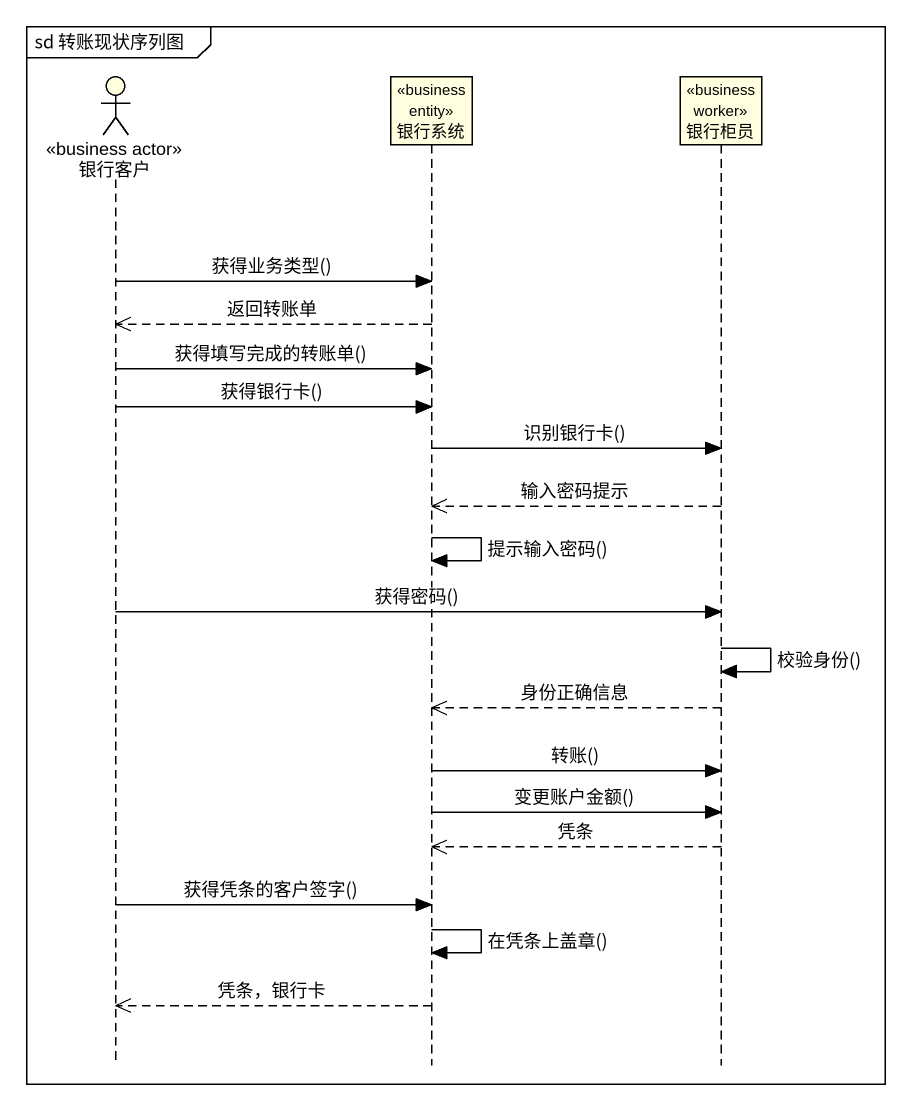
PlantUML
@startuml
mainframe sd 转账现状序列图
hide footbox
actor 银行客户 <<business actor>> #FFFFE0
participant 银行系统 <<business entity>> #FFFFE0
participant 银行柜员 <<business worker>> #FFFFE0

银行客户 -> 银行系统 : 获得业务类型()
银行系统 -->> 银行客户 : 返回转账单
银行客户 -> 银行系统 : 获得填写完成的转账单()
银行客户 -> 银行系统 : 获得银行卡()
银行系统 -> 银行柜员 : 识别银行卡()
银行柜员 -->> 银行系统 : 输入密码提示
银行系统 -> 银行系统 : 提示输入密码()
银行客户 -> 银行柜员 : 获得密码()
银行柜员 -> 银行柜员 : 校验身份()
银行柜员 -->> 银行系统 : 身份正确信息
银行系统 -> 银行柜员 : 转账()
银行系统 -> 银行柜员 : 变更账户金额()
银行柜员 -->> 银行系统 : 凭条
银行客户 -> 银行系统 : 获得凭条的客户签字()
银行系统 -> 银行系统 : 在凭条上盖章()
银行系统 -->> 银行客户 : 凭条，银行卡
@enduml
